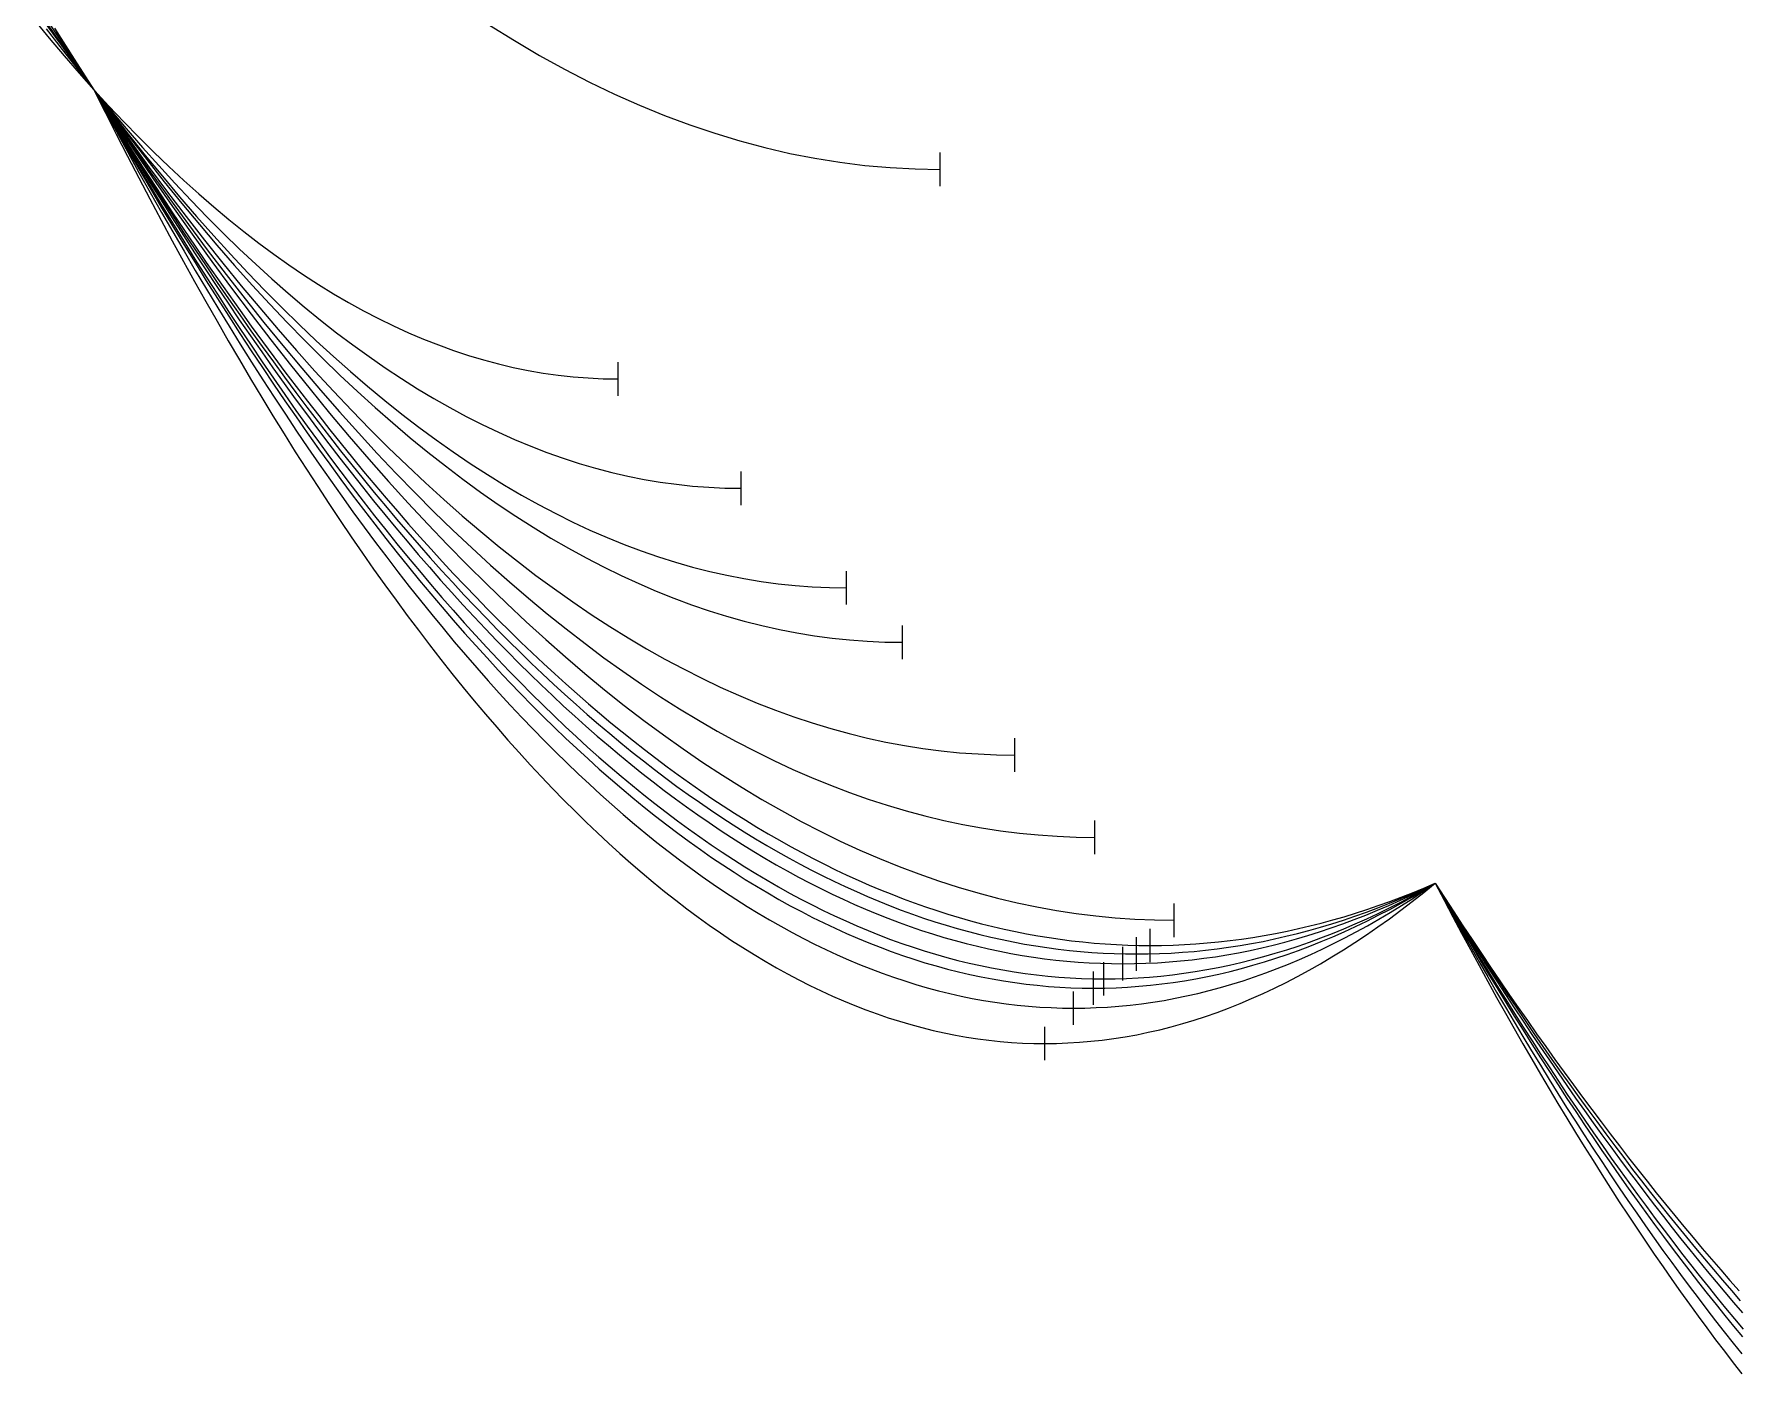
# Model space of a CAD drawing. Header units: metres. Extents: x -87 to 28195, y -4474 to 524.
# Drawn here: x 22257 to 22765, y -3766 to -3367 of the extents above; entities that cross this region are included whole.
import ezdxf

# ---------------------------------------------------------------- set-up
doc = ezdxf.new("R2010")
doc.units = ezdxf.units.M
for name, color, linetype in [('CATENARIES_-10_bare', 7, 'Continuous'), ('CATENARIES_-10_ICE', 7, 'Continuous'), ('CATENARIES_-19_bare', 7, 'Continuous'), ('CATENARIES_-19_HEAVY_ICE', 7, 'Continuous'), ('CATENARIES_0', 7, 'Continuous'), ('CATENARIES_0_ICE', 7, 'Continuous'), ('CATENARIES_50_theoretical', 7, 'Continuous')]:
    doc.layers.add(name, color=color, linetype=linetype)

msp = doc.modelspace()

# ---------------------------------------------------------------- linework, layer by layer
at = {"layer": 'CATENARIES_-10_bare'}
for p, q in [((22573.42, -3611.21), (22573.42, -3601.21)), ((22585.86, -3646), (22585.86, -3636))]:
    msp.add_line(p, q, dxfattribs=at)
for points in [[(22263.56, -3365.86, 0), (22269.24, -3374.61, 0), (22274.92, -3383.2, 0), (22280.55, -3391.55, 0), (22286.18, -3399.74, 0), (22291.82, -3407.77, 0), (22297.45, -3415.64, 0), (22303.08, -3423.35, 0), (22308.71, -3430.9, 0), (22314.35, -3438.29, 0), (22319.98, -3445.53, 0), (22325.61, -3452.6, 0), (22331.24, -3459.51, 0), (22336.87, -3466.26, 0), (22342.51, -3472.85, 0), (22348.14, -3479.28, 0), (22353.77, -3485.56, 0), (22359.4, -3491.67, 0), (22365.03, -3497.63, 0), (22370.67, -3503.42, 0), (22376.3, -3509.06, 0), (22381.93, -3514.53, 0), (22387.56, -3519.85, 0), (22393.2, -3525.01, 0), (22398.83, -3530.01, 0), (22404.46, -3534.85, 0), (22410.09, -3539.53, 0), (22415.72, -3544.05, 0), (22421.36, -3548.41, 0), (22426.99, -3552.62, 0), (22432.62, -3556.66, 0), (22438.25, -3560.55, 0), (22443.88, -3564.27, 0), (22449.52, -3567.84, 0), (22455.15, -3571.25, 0), (22460.78, -3574.5, 0), (22466.41, -3577.59, 0), (22472.05, -3580.53, 0), (22477.68, -3583.3, 0), (22483.31, -3585.92, 0), (22488.94, -3588.38, 0), (22494.57, -3590.67, 0), (22500.21, -3592.81, 0), (22505.84, -3594.8, 0), (22511.47, -3596.62, 0), (22517.1, -3598.28, 0), (22522.73, -3599.79, 0), (22528.37, -3601.14, 0), (22534, -3602.33, 0), (22539.63, -3603.36, 0), (22545.26, -3604.23, 0), (22550.9, -3604.94, 0), (22556.53, -3605.5, 0), (22562.16, -3605.89, 0), (22567.79, -3606.13, 0), (22573.42, -3606.21, 0)], [(22274.92, -3383.2, 0), (22278.26, -3388.73, 0), (22281.61, -3394.19, 0), (22284.95, -3399.6, 0), (22288.29, -3404.95, 0), (22291.64, -3410.23, 0), (22294.98, -3415.46, 0), (22298.32, -3420.62, 0), (22301.67, -3425.73, 0), (22305.01, -3430.77, 0), (22308.35, -3435.76, 0), (22311.7, -3440.68, 0), (22315.04, -3445.55, 0), (22318.39, -3450.35, 0), (22321.73, -3455.09, 0), (22325.07, -3459.78, 0), (22328.42, -3464.4, 0), (22331.76, -3468.97, 0), (22335.1, -3473.47, 0), (22338.45, -3477.92, 0), (22341.79, -3482.3, 0), (22345.13, -3486.62, 0), (22348.48, -3490.89, 0), (22351.82, -3495.09, 0), (22355.16, -3499.24, 0), (22358.51, -3503.32, 0), (22361.85, -3507.35, 0), (22365.19, -3511.31, 0), (22368.54, -3515.21, 0), (22371.88, -3519.06, 0), (22375.22, -3522.84, 0), (22378.57, -3526.57, 0), (22381.91, -3530.23, 0), (22385.25, -3533.84, 0), (22388.6, -3537.39, 0), (22391.94, -3540.87, 0), (22395.28, -3544.3, 0), (22398.63, -3547.66, 0), (22401.97, -3550.97, 0), (22405.32, -3554.22, 0), (22408.66, -3557.4, 0), (22412, -3560.53, 0), (22415.35, -3563.6, 0), (22418.69, -3566.61, 0), (22422.03, -3569.55, 0), (22425.38, -3572.44, 0), (22428.72, -3575.27, 0), (22432.06, -3578.04, 0), (22435.41, -3580.75, 0), (22438.75, -3583.4, 0), (22442.09, -3585.99, 0), (22445.44, -3588.52, 0), (22448.78, -3590.99, 0), (22452.12, -3593.4, 0), (22455.47, -3595.75, 0), (22458.81, -3598.04, 0), (22462.15, -3600.28, 0), (22465.5, -3602.45, 0), (22468.84, -3604.56, 0), (22472.18, -3606.61, 0), (22475.53, -3608.61, 0), (22478.87, -3610.54, 0), (22482.22, -3612.42, 0), (22485.56, -3614.23, 0), (22488.9, -3615.99, 0), (22492.25, -3617.68, 0), (22495.59, -3619.32, 0), (22498.93, -3620.9, 0), (22502.28, -3622.41, 0), (22505.62, -3623.87, 0), (22508.96, -3625.27, 0), (22512.31, -3626.61, 0), (22515.65, -3627.89, 0), (22518.99, -3629.11, 0), (22522.34, -3630.27, 0), (22525.68, -3631.37, 0), (22529.02, -3632.41, 0), (22532.37, -3633.39, 0), (22535.71, -3634.31, 0), (22539.05, -3635.17, 0), (22542.4, -3635.98, 0), (22545.74, -3636.72, 0), (22549.08, -3637.41, 0), (22552.43, -3638.03, 0), (22555.77, -3638.59, 0), (22559.11, -3639.1, 0), (22562.46, -3639.55, 0), (22565.8, -3639.93, 0), (22569.15, -3640.26, 0), (22572.49, -3640.53, 0), (22575.83, -3640.74, 0), (22579.18, -3640.88, 0), (22582.52, -3640.97, 0), (22585.86, -3641, 0), (22589.29, -3640.97, 0), (22592.71, -3640.88, 0), (22596.14, -3640.72, 0), (22599.56, -3640.5, 0), (22602.99, -3640.22, 0), (22606.41, -3639.88, 0), (22609.84, -3639.47, 0), (22613.26, -3639.01, 0), (22616.69, -3638.48, 0), (22620.12, -3637.88, 0), (22623.54, -3637.23, 0), (22626.97, -3636.51, 0), (22630.39, -3635.73, 0), (22633.82, -3634.89, 0), (22637.24, -3633.98, 0), (22640.67, -3633.01, 0), (22644.09, -3631.98, 0), (22647.52, -3630.89, 0), (22650.94, -3629.73, 0), (22654.37, -3628.52, 0), (22657.79, -3627.24, 0), (22661.22, -3625.89, 0), (22664.64, -3624.49, 0), (22668.07, -3623.02, 0), (22671.49, -3621.49, 0), (22674.92, -3619.9, 0)], [(22674.92, -3619.9, 0), (22677.6, -3624.16, 0), (22680.27, -3628.38, 0), (22682.95, -3632.56, 0), (22685.62, -3636.71, 0), (22688.3, -3640.82, 0), (22690.97, -3644.9, 0), (22693.65, -3648.94, 0), (22696.32, -3652.95, 0), (22699, -3656.91, 0), (22701.67, -3660.85, 0), (22704.35, -3664.74, 0), (22707.02, -3668.61, 0), (22709.7, -3672.43, 0), (22712.37, -3676.22, 0), (22715.05, -3679.97, 0), (22717.72, -3683.69, 0), (22720.4, -3687.37, 0), (22723.07, -3691.02, 0), (22725.75, -3694.63, 0), (22728.42, -3698.2, 0), (22731.1, -3701.74, 0), (22733.77, -3705.24, 0), (22736.45, -3708.71, 0), (22739.13, -3712.14, 0), (22741.8, -3715.53, 0), (22744.48, -3718.89, 0), (22747.15, -3722.21, 0), (22749.83, -3725.5, 0), (22752.5, -3728.75, 0), (22755.18, -3731.96, 0), (22757.85, -3735.14, 0), (22760.53, -3738.29, 0), (22763.2, -3741.39, 0), (22765.88, -3744.47, 0)]]:
    msp.add_polyline3d(points, dxfattribs=at)
at = {"layer": 'CATENARIES_-10_ICE'}
for p, q in [((22515.99, -3553.02), (22515.99, -3543.02)), ((22576.06, -3653.42), (22576.06, -3643.42))]:
    msp.add_line(p, q, dxfattribs=at)
for points in [[(22259.51, -3361.41, 0), (22264.65, -3368.83, 0), (22269.78, -3376.09, 0), (22274.92, -3383.2, 0), (22280.16, -3390.3, 0), (22285.4, -3397.24, 0), (22290.64, -3404.03, 0), (22295.88, -3410.65, 0), (22301.12, -3417.13, 0), (22306.36, -3423.44, 0), (22311.6, -3429.6, 0), (22316.85, -3435.6, 0), (22322.09, -3441.45, 0), (22327.33, -3447.13, 0), (22332.57, -3452.67, 0), (22337.81, -3458.04, 0), (22343.05, -3463.26, 0), (22348.29, -3468.32, 0), (22353.53, -3473.23, 0), (22358.77, -3477.98, 0), (22364.01, -3482.58, 0), (22369.25, -3487.02, 0), (22374.49, -3491.3, 0), (22379.73, -3495.42, 0), (22384.97, -3499.39, 0), (22390.21, -3503.21, 0), (22395.46, -3506.87, 0), (22400.7, -3510.37, 0), (22405.94, -3513.72, 0), (22411.18, -3516.91, 0), (22416.42, -3519.94, 0), (22421.66, -3522.82, 0), (22426.9, -3525.54, 0), (22432.14, -3528.11, 0), (22437.38, -3530.52, 0), (22442.62, -3532.78, 0), (22447.86, -3534.88, 0), (22453.1, -3536.82, 0), (22458.34, -3538.61, 0), (22463.58, -3540.25, 0), (22468.83, -3541.72, 0), (22474.07, -3543.05, 0), (22479.31, -3544.21, 0), (22484.55, -3545.22, 0), (22489.79, -3546.08, 0), (22495.03, -3546.78, 0), (22500.27, -3547.32, 0), (22505.51, -3547.71, 0), (22510.75, -3547.95, 0), (22515.99, -3548.02, 0)], [(22274.92, -3383.2, 0), (22278.27, -3389.08, 0), (22281.61, -3394.89, 0), (22284.96, -3400.63, 0), (22288.3, -3406.31, 0), (22291.65, -3411.92, 0), (22295, -3417.46, 0), (22298.34, -3422.94, 0), (22301.69, -3428.35, 0), (22305.03, -3433.7, 0), (22308.38, -3438.98, 0), (22311.73, -3444.19, 0), (22315.07, -3449.34, 0), (22318.42, -3454.42, 0), (22321.76, -3459.43, 0), (22325.11, -3464.38, 0), (22328.46, -3469.27, 0), (22331.8, -3474.08, 0), (22335.15, -3478.84, 0), (22338.49, -3483.52, 0), (22341.84, -3488.14, 0), (22345.19, -3492.69, 0), (22348.53, -3497.18, 0), (22351.88, -3501.6, 0), (22355.22, -3505.96, 0), (22358.57, -3510.25, 0), (22361.92, -3514.47, 0), (22365.26, -3518.63, 0), (22368.61, -3522.72, 0), (22371.95, -3526.75, 0), (22375.3, -3530.71, 0), (22378.65, -3534.61, 0), (22381.99, -3538.44, 0), (22385.34, -3542.2, 0), (22388.68, -3545.9, 0), (22392.03, -3549.53, 0), (22395.38, -3553.1, 0), (22398.72, -3556.6, 0), (22402.07, -3560.03, 0), (22405.41, -3563.4, 0), (22408.76, -3566.71, 0), (22412.11, -3569.94, 0), (22415.45, -3573.12, 0), (22418.8, -3576.22, 0), (22422.14, -3579.27, 0), (22425.49, -3582.24, 0), (22428.84, -3585.15, 0), (22432.18, -3588, 0), (22435.53, -3590.78, 0), (22438.87, -3593.49, 0), (22442.22, -3596.14, 0), (22445.57, -3598.72, 0), (22448.91, -3601.24, 0), (22452.26, -3603.69, 0), (22455.6, -3606.07, 0), (22458.95, -3608.4, 0), (22462.3, -3610.65, 0), (22465.64, -3612.84, 0), (22468.99, -3614.96, 0), (22472.33, -3617.02, 0), (22475.68, -3619.02, 0), (22479.03, -3620.94, 0), (22482.37, -3622.81, 0), (22485.72, -3624.6, 0), (22489.06, -3626.34, 0), (22492.41, -3628, 0), (22495.76, -3629.6, 0), (22499.1, -3631.14, 0), (22502.45, -3632.61, 0), (22505.79, -3634.01, 0), (22509.14, -3635.35, 0), (22512.49, -3636.63, 0), (22515.83, -3637.84, 0), (22519.18, -3638.98, 0), (22522.52, -3640.06, 0), (22525.87, -3641.07, 0), (22529.22, -3642.02, 0), (22532.56, -3642.9, 0), (22535.91, -3643.71, 0), (22539.25, -3644.47, 0), (22542.6, -3645.15, 0), (22545.95, -3645.77, 0), (22549.29, -3646.33, 0), (22552.64, -3646.82, 0), (22555.98, -3647.24, 0), (22559.33, -3647.6, 0), (22562.68, -3647.9, 0), (22566.02, -3648.12, 0), (22569.37, -3648.29, 0), (22572.71, -3648.39, 0), (22576.06, -3648.42, 0), (22579.47, -3648.38, 0), (22582.88, -3648.28, 0), (22586.29, -3648.11, 0), (22589.7, -3647.88, 0), (22593.1, -3647.57, 0), (22596.51, -3647.2, 0), (22599.92, -3646.76, 0), (22603.33, -3646.25, 0), (22606.74, -3645.67, 0), (22610.15, -3645.03, 0), (22613.56, -3644.32, 0), (22616.97, -3643.54, 0), (22620.38, -3642.69, 0), (22623.79, -3641.77, 0), (22627.19, -3640.79, 0), (22630.6, -3639.74, 0), (22634.01, -3638.62, 0), (22637.42, -3637.43, 0), (22640.83, -3636.18, 0), (22644.24, -3634.86, 0), (22647.65, -3633.47, 0), (22651.06, -3632.01, 0), (22654.47, -3630.48, 0), (22657.88, -3628.89, 0), (22661.28, -3627.23, 0), (22664.69, -3625.5, 0), (22668.1, -3623.7, 0), (22671.51, -3621.83, 0), (22674.92, -3619.9, 0)], [(22674.92, -3619.9, 0), (22677.54, -3624.38, 0), (22680.17, -3628.81, 0), (22682.79, -3633.21, 0), (22685.41, -3637.57, 0), (22688.04, -3641.88, 0), (22690.66, -3646.16, 0), (22693.28, -3650.4, 0), (22695.91, -3654.59, 0), (22698.53, -3658.75, 0), (22701.16, -3662.87, 0), (22703.78, -3666.95, 0), (22706.4, -3670.99, 0), (22709.03, -3674.99, 0), (22711.65, -3678.95, 0), (22714.27, -3682.87, 0), (22716.9, -3686.75, 0), (22719.52, -3690.59, 0), (22722.14, -3694.39, 0), (22724.77, -3698.15, 0), (22727.39, -3701.87, 0), (22730.01, -3705.55, 0), (22732.64, -3709.19, 0), (22735.26, -3712.79, 0), (22737.88, -3716.36, 0), (22740.51, -3719.88, 0), (22743.13, -3723.36, 0), (22745.76, -3726.81, 0), (22748.38, -3730.21, 0), (22751, -3733.58, 0), (22753.63, -3736.9, 0), (22756.25, -3740.19, 0), (22758.87, -3743.43, 0), (22761.5, -3746.64, 0), (22764.12, -3749.81, 0), (22766.74, -3752.94, 0)]]:
    msp.add_polyline3d(points, dxfattribs=at)
at = {"layer": 'CATENARIES_-19_bare'}
for p, q in [((22527.25, -3411.96), (22527.25, -3401.96)), ((22597.07, -3635.94), (22597.07, -3625.94)), ((22589.91, -3643.46), (22589.91, -3633.46))]:
    msp.add_line(p, q, dxfattribs=at)
for points in [[(22263.2, -3364.81, 0), (22269.06, -3374.09, 0), (22274.92, -3383.2, 0), (22280.78, -3392.14, 0), (22286.63, -3400.92, 0), (22292.49, -3409.54, 0), (22298.35, -3417.98, 0), (22304.21, -3426.27, 0), (22310.06, -3434.38, 0), (22315.92, -3442.34, 0), (22321.78, -3450.12, 0), (22327.63, -3457.75, 0), (22333.49, -3465.21, 0), (22339.35, -3472.5, 0), (22345.21, -3479.63, 0), (22351.06, -3486.59, 0), (22356.92, -3493.39, 0), (22362.78, -3500.03, 0), (22368.63, -3506.5, 0), (22374.49, -3512.8, 0), (22380.35, -3518.94, 0), (22386.21, -3524.92, 0), (22392.06, -3530.73, 0), (22397.92, -3536.38, 0), (22403.78, -3541.87, 0), (22409.64, -3547.19, 0), (22415.49, -3552.34, 0), (22421.35, -3557.34, 0), (22427.21, -3562.16, 0), (22433.06, -3566.83, 0), (22438.92, -3571.33, 0), (22444.78, -3575.66, 0), (22450.64, -3579.84, 0), (22456.49, -3583.84, 0), (22462.35, -3587.69, 0), (22468.21, -3591.37, 0), (22474.06, -3594.89, 0), (22479.92, -3598.24, 0), (22485.78, -3601.43, 0), (22491.64, -3604.45, 0), (22497.49, -3607.32, 0), (22503.35, -3610.01, 0), (22509.21, -3612.55, 0), (22515.06, -3614.92, 0), (22520.92, -3617.13, 0), (22526.78, -3619.17, 0), (22532.64, -3621.05, 0), (22538.49, -3622.77, 0), (22544.35, -3624.32, 0), (22550.21, -3625.71, 0), (22556.06, -3626.94, 0), (22561.92, -3628, 0), (22567.78, -3628.9, 0), (22573.64, -3629.63, 0), (22579.49, -3630.21, 0), (22585.35, -3630.62, 0), (22591.21, -3630.86, 0), (22597.07, -3630.94, 0)], [(22392.83, -3363.89, 0), (22400.29, -3368.54, 0), (22407.76, -3372.93, 0), (22415.23, -3377.05, 0), (22422.7, -3380.91, 0), (22430.17, -3384.5, 0), (22437.63, -3387.82, 0), (22445.1, -3390.88, 0), (22452.57, -3393.67, 0), (22460.04, -3396.19, 0), (22467.51, -3398.45, 0), (22474.98, -3400.45, 0), (22482.44, -3402.17, 0), (22489.91, -3403.64, 0), (22497.38, -3404.83, 0), (22504.85, -3405.76, 0), (22512.32, -3406.43, 0), (22519.79, -3406.82, 0), (22527.25, -3406.96, 0)], [(22274.92, -3383.2, 0), (22278.27, -3388.61, 0), (22281.62, -3393.97, 0), (22284.97, -3399.27, 0), (22288.32, -3404.5, 0), (22291.67, -3409.68, 0), (22295.03, -3414.81, 0), (22298.38, -3419.87, 0), (22301.73, -3424.87, 0), (22305.08, -3429.82, 0), (22308.43, -3434.71, 0), (22311.78, -3439.54, 0), (22315.13, -3444.31, 0), (22318.48, -3449.03, 0), (22321.83, -3453.68, 0), (22325.18, -3458.28, 0), (22328.54, -3462.82, 0), (22331.89, -3467.3, 0), (22335.24, -3471.72, 0), (22338.59, -3476.09, 0), (22341.94, -3480.39, 0), (22345.29, -3484.64, 0), (22348.64, -3488.83, 0), (22351.99, -3492.97, 0), (22355.34, -3497.04, 0), (22358.69, -3501.06, 0), (22362.04, -3505.02, 0), (22365.4, -3508.92, 0), (22368.75, -3512.76, 0), (22372.1, -3516.54, 0), (22375.45, -3520.27, 0), (22378.8, -3523.94, 0), (22382.15, -3527.55, 0), (22385.5, -3531.1, 0), (22388.85, -3534.59, 0), (22392.2, -3538.03, 0), (22395.55, -3541.41, 0), (22398.9, -3544.73, 0), (22402.26, -3547.99, 0), (22405.61, -3551.19, 0), (22408.96, -3554.34, 0), (22412.31, -3557.43, 0), (22415.66, -3560.46, 0), (22419.01, -3563.43, 0), (22422.36, -3566.35, 0), (22425.71, -3569.2, 0), (22429.06, -3572, 0), (22432.41, -3574.75, 0), (22435.77, -3577.43, 0), (22439.12, -3580.05, 0), (22442.47, -3582.62, 0), (22445.82, -3585.13, 0), (22449.17, -3587.59, 0), (22452.52, -3589.98, 0), (22455.87, -3592.32, 0), (22459.22, -3594.6, 0), (22462.57, -3596.82, 0), (22465.92, -3598.98, 0), (22469.27, -3601.09, 0), (22472.63, -3603.13, 0), (22475.98, -3605.12, 0), (22479.33, -3607.06, 0), (22482.68, -3608.93, 0), (22486.03, -3610.75, 0), (22489.38, -3612.51, 0), (22492.73, -3614.21, 0), (22496.08, -3615.85, 0), (22499.43, -3617.44, 0), (22502.78, -3618.97, 0), (22506.13, -3620.44, 0), (22509.49, -3621.85, 0), (22512.84, -3623.2, 0), (22516.19, -3624.5, 0), (22519.54, -3625.74, 0), (22522.89, -3626.92, 0), (22526.24, -3628.05, 0), (22529.59, -3629.12, 0), (22532.94, -3630.12, 0), (22536.29, -3631.08, 0), (22539.64, -3631.97, 0), (22543, -3632.81, 0), (22546.35, -3633.58, 0), (22549.7, -3634.3, 0), (22553.05, -3634.97, 0), (22556.4, -3635.57, 0), (22559.75, -3636.12, 0), (22563.1, -3636.61, 0), (22566.45, -3637.04, 0), (22569.8, -3637.42, 0), (22573.15, -3637.73, 0), (22576.5, -3637.99, 0), (22579.86, -3638.2, 0), (22583.21, -3638.34, 0), (22586.56, -3638.43, 0), (22589.91, -3638.46, 0), (22593.31, -3638.43, 0), (22596.71, -3638.34, 0), (22600.11, -3638.19, 0), (22603.51, -3637.98, 0), (22606.91, -3637.71, 0), (22610.31, -3637.39, 0), (22613.71, -3637, 0), (22617.11, -3636.56, 0), (22620.51, -3636.05, 0), (22623.91, -3635.49, 0), (22627.31, -3634.86, 0), (22630.71, -3634.18, 0), (22634.11, -3633.44, 0), (22637.51, -3632.64, 0), (22640.92, -3631.78, 0), (22644.32, -3630.86, 0), (22647.72, -3629.88, 0), (22651.12, -3628.84, 0), (22654.52, -3627.74, 0), (22657.92, -3626.58, 0), (22661.32, -3625.36, 0), (22664.72, -3624.09, 0), (22668.12, -3622.75, 0), (22671.52, -3621.35, 0), (22674.92, -3619.9, 0)], [(22674.92, -3619.9, 0), (22677.67, -3624.16, 0), (22680.41, -3628.38, 0), (22683.16, -3632.57, 0), (22685.9, -3636.72, 0), (22688.65, -3640.84, 0), (22691.39, -3644.92, 0), (22694.14, -3648.96, 0), (22696.88, -3652.97, 0), (22699.63, -3656.94, 0), (22702.38, -3660.88, 0), (22705.12, -3664.78, 0), (22707.87, -3668.64, 0), (22710.61, -3672.47, 0), (22713.36, -3676.26, 0), (22716.1, -3680.02, 0), (22718.85, -3683.74, 0), (22721.6, -3687.42, 0), (22724.34, -3691.07, 0), (22727.09, -3694.68, 0), (22729.83, -3698.26, 0), (22732.58, -3701.8, 0), (22735.32, -3705.31, 0), (22738.07, -3708.78, 0), (22740.81, -3712.21, 0), (22743.56, -3715.61, 0), (22746.31, -3718.97, 0), (22749.05, -3722.3, 0), (22751.8, -3725.59, 0), (22754.54, -3728.84, 0), (22757.29, -3732.06, 0), (22760.03, -3735.24, 0), (22762.78, -3738.39, 0), (22765.53, -3741.5, 0)]]:
    msp.add_polyline3d(points, dxfattribs=at)
at = {"layer": 'CATENARIES_-19_HEAVY_ICE'}
for p, q in [((22467.9, -3507.08), (22467.9, -3497.08)), ((22567.05, -3662.15), (22567.05, -3652.15))]:
    msp.add_line(p, q, dxfattribs=at)
for points in [[(22260.68, -3364.98, 0), (22265.43, -3371.2, 0), (22270.17, -3377.27, 0), (22274.92, -3383.2, 0), (22279.74, -3389.08, 0), (22284.57, -3394.8, 0), (22289.39, -3400.38, 0), (22294.22, -3405.81, 0), (22299.04, -3411.09, 0), (22303.87, -3416.22, 0), (22308.69, -3421.2, 0), (22313.52, -3426.03, 0), (22318.34, -3430.72, 0), (22323.17, -3435.25, 0), (22327.99, -3439.63, 0), (22332.82, -3443.87, 0), (22337.64, -3447.95, 0), (22342.46, -3451.89, 0), (22347.29, -3455.68, 0), (22352.11, -3459.32, 0), (22356.94, -3462.81, 0), (22361.76, -3466.15, 0), (22366.59, -3469.35, 0), (22371.41, -3472.39, 0), (22376.24, -3475.29, 0), (22381.06, -3478.03, 0), (22385.89, -3480.63, 0), (22390.71, -3483.08, 0), (22395.54, -3485.38, 0), (22400.36, -3487.54, 0), (22405.18, -3489.54, 0), (22410.01, -3491.4, 0), (22414.83, -3493.1, 0), (22419.66, -3494.66, 0), (22424.48, -3496.07, 0), (22429.31, -3497.33, 0), (22434.13, -3498.45, 0), (22438.96, -3499.41, 0), (22443.78, -3500.23, 0), (22448.61, -3500.9, 0), (22453.43, -3501.42, 0), (22458.26, -3501.79, 0), (22463.08, -3502.01, 0), (22467.9, -3502.08, 0)], [(22274.92, -3383.2, 0), (22278.28, -3389.48, 0), (22281.64, -3395.69, 0), (22284.99, -3401.82, 0), (22288.35, -3407.88, 0), (22291.71, -3413.86, 0), (22295.07, -3419.78, 0), (22298.43, -3425.62, 0), (22301.78, -3431.38, 0), (22305.14, -3437.07, 0), (22308.5, -3442.69, 0), (22311.86, -3448.24, 0), (22315.21, -3453.71, 0), (22318.57, -3459.11, 0), (22321.93, -3464.44, 0), (22325.29, -3469.7, 0), (22328.65, -3474.88, 0), (22332, -3479.98, 0), (22335.36, -3485.02, 0), (22338.72, -3489.98, 0), (22342.08, -3494.87, 0), (22345.44, -3499.69, 0), (22348.79, -3504.43, 0), (22352.15, -3509.1, 0), (22355.51, -3513.7, 0), (22358.87, -3518.22, 0), (22362.22, -3522.67, 0), (22365.58, -3527.05, 0), (22368.94, -3531.36, 0), (22372.3, -3535.59, 0), (22375.66, -3539.75, 0), (22379.01, -3543.84, 0), (22382.37, -3547.86, 0), (22385.73, -3551.8, 0), (22389.09, -3555.67, 0), (22392.45, -3559.47, 0), (22395.8, -3563.19, 0), (22399.16, -3566.85, 0), (22402.52, -3570.42, 0), (22405.88, -3573.93, 0), (22409.23, -3577.37, 0), (22412.59, -3580.73, 0), (22415.95, -3584.02, 0), (22419.31, -3587.23, 0), (22422.67, -3590.38, 0), (22426.02, -3593.45, 0), (22429.38, -3596.45, 0), (22432.74, -3599.38, 0), (22436.1, -3602.23, 0), (22439.46, -3605.01, 0), (22442.81, -3607.72, 0), (22446.17, -3610.36, 0), (22449.53, -3612.92, 0), (22452.89, -3615.42, 0), (22456.25, -3617.84, 0), (22459.6, -3620.18, 0), (22462.96, -3622.46, 0), (22466.32, -3624.66, 0), (22469.68, -3626.79, 0), (22473.03, -3628.85, 0), (22476.39, -3630.84, 0), (22479.75, -3632.75, 0), (22483.11, -3634.59, 0), (22486.47, -3636.36, 0), (22489.82, -3638.06, 0), (22493.18, -3639.68, 0), (22496.54, -3641.24, 0), (22499.9, -3642.72, 0), (22503.26, -3644.12, 0), (22506.61, -3645.46, 0), (22509.97, -3646.72, 0), (22513.33, -3647.91, 0), (22516.69, -3649.03, 0), (22520.04, -3650.08, 0), (22523.4, -3651.06, 0), (22526.76, -3651.96, 0), (22530.12, -3652.79, 0), (22533.48, -3653.55, 0), (22536.83, -3654.23, 0), (22540.19, -3654.84, 0), (22543.55, -3655.39, 0), (22546.91, -3655.86, 0), (22550.27, -3656.25, 0), (22553.62, -3656.58, 0), (22556.98, -3656.83, 0), (22560.34, -3657.01, 0), (22563.7, -3657.12, 0), (22567.05, -3657.15, 0), (22570.43, -3657.12, 0), (22573.8, -3657.01, 0), (22577.17, -3656.83, 0), (22580.54, -3656.57, 0), (22583.91, -3656.25, 0), (22587.28, -3655.85, 0), (22590.65, -3655.37, 0), (22594.02, -3654.83, 0), (22597.39, -3654.21, 0), (22600.76, -3653.52, 0), (22604.13, -3652.75, 0), (22607.5, -3651.92, 0), (22610.88, -3651.01, 0), (22614.25, -3650.03, 0), (22617.62, -3648.97, 0), (22620.99, -3647.84, 0), (22624.36, -3646.64, 0), (22627.73, -3645.37, 0), (22631.1, -3644.02, 0), (22634.47, -3642.61, 0), (22637.84, -3641.11, 0), (22641.21, -3639.55, 0), (22644.58, -3637.91, 0), (22647.95, -3636.2, 0), (22651.32, -3634.42, 0), (22654.7, -3632.56, 0), (22658.07, -3630.64, 0), (22661.44, -3628.63, 0), (22664.81, -3626.56, 0), (22668.18, -3624.41, 0), (22671.55, -3622.19, 0), (22674.92, -3619.9, 0)], [(22674.92, -3619.9, 0), (22677.53, -3624.67, 0), (22680.14, -3629.4, 0), (22682.75, -3634.08, 0), (22685.37, -3638.72, 0), (22687.98, -3643.31, 0), (22690.59, -3647.86, 0), (22693.2, -3652.36, 0), (22695.81, -3656.82, 0), (22698.42, -3661.24, 0), (22701.03, -3665.61, 0), (22703.65, -3669.93, 0), (22706.26, -3674.21, 0), (22708.87, -3678.44, 0), (22711.48, -3682.63, 0), (22714.09, -3686.78, 0), (22716.7, -3690.88, 0), (22719.32, -3694.94, 0), (22721.93, -3698.95, 0), (22724.54, -3702.91, 0), (22727.15, -3706.84, 0), (22729.76, -3710.71, 0), (22732.37, -3714.55, 0), (22734.98, -3718.33, 0), (22737.6, -3722.08, 0), (22740.21, -3725.78, 0), (22742.82, -3729.43, 0), (22745.43, -3733.04, 0), (22748.04, -3736.61, 0), (22750.65, -3740.13, 0), (22753.26, -3743.6, 0), (22755.88, -3747.03, 0), (22758.49, -3750.42, 0), (22761.1, -3753.76, 0), (22763.71, -3757.06, 0), (22766.32, -3760.31, 0)]]:
    msp.add_polyline3d(points, dxfattribs=at)
at = {"layer": 'CATENARIES_0'}
for p, q in [((22549.55, -3586.66), (22549.55, -3576.66)), ((22581.73, -3648.9), (22581.73, -3638.9))]:
    msp.add_line(p, q, dxfattribs=at)
for points in [[(22258.62, -3358.89, 0), (22264.05, -3367.15, 0), (22269.49, -3375.25, 0), (22274.92, -3383.2, 0), (22280.41, -3391.07, 0), (22285.91, -3398.78, 0), (22291.4, -3406.34, 0), (22296.89, -3413.73, 0), (22302.38, -3420.96, 0), (22307.88, -3428.03, 0), (22313.37, -3434.95, 0), (22318.86, -3441.7, 0), (22324.35, -3448.29, 0), (22329.85, -3454.73, 0), (22335.34, -3461, 0), (22340.83, -3467.11, 0), (22346.32, -3473.07, 0), (22351.82, -3478.86, 0), (22357.31, -3484.5, 0), (22362.8, -3489.98, 0), (22368.29, -3495.3, 0), (22373.79, -3500.45, 0), (22379.28, -3505.45, 0), (22384.77, -3510.29, 0), (22390.26, -3514.98, 0), (22395.76, -3519.5, 0), (22401.25, -3523.86, 0), (22406.74, -3528.06, 0), (22412.23, -3532.11, 0), (22417.73, -3536, 0), (22423.22, -3539.72, 0), (22428.71, -3543.29, 0), (22434.21, -3546.7, 0), (22439.7, -3549.95, 0), (22445.19, -3553.05, 0), (22450.68, -3555.98, 0), (22456.18, -3558.75, 0), (22461.67, -3561.37, 0), (22467.16, -3563.83, 0), (22472.65, -3566.13, 0), (22478.15, -3568.27, 0), (22483.64, -3570.25, 0), (22489.13, -3572.07, 0), (22494.62, -3573.74, 0), (22500.12, -3575.24, 0), (22505.61, -3576.59, 0), (22511.1, -3577.78, 0), (22516.59, -3578.81, 0), (22522.09, -3579.68, 0), (22527.58, -3580.39, 0), (22533.07, -3580.95, 0), (22538.56, -3581.34, 0), (22544.06, -3581.58, 0), (22549.55, -3581.66, 0)], [(22274.92, -3383.2, 0), (22278.25, -3388.85, 0), (22281.59, -3394.44, 0), (22284.92, -3399.96, 0), (22288.26, -3405.43, 0), (22291.59, -3410.83, 0), (22294.93, -3416.16, 0), (22298.26, -3421.44, 0), (22301.6, -3426.65, 0), (22304.93, -3431.81, 0), (22308.27, -3436.9, 0), (22311.6, -3441.92, 0), (22314.94, -3446.89, 0), (22318.27, -3451.79, 0), (22321.61, -3456.63, 0), (22324.94, -3461.41, 0), (22328.28, -3466.13, 0), (22331.61, -3470.78, 0), (22334.95, -3475.38, 0), (22338.28, -3479.91, 0), (22341.62, -3484.38, 0), (22344.95, -3488.78, 0), (22348.29, -3493.13, 0), (22351.62, -3497.41, 0), (22354.96, -3501.63, 0), (22358.29, -3505.79, 0), (22361.63, -3509.89, 0), (22364.96, -3513.92, 0), (22368.3, -3517.9, 0), (22371.63, -3521.81, 0), (22374.97, -3525.66, 0), (22378.3, -3529.44, 0), (22381.63, -3533.17, 0), (22384.97, -3536.83, 0), (22388.3, -3540.44, 0), (22391.64, -3543.98, 0), (22394.97, -3547.45, 0), (22398.31, -3550.87, 0), (22401.64, -3554.23, 0), (22404.98, -3557.52, 0), (22408.31, -3560.75, 0), (22411.65, -3563.92, 0), (22414.98, -3567.03, 0), (22418.32, -3570.08, 0), (22421.65, -3573.06, 0), (22424.99, -3575.98, 0), (22428.32, -3578.84, 0), (22431.66, -3581.64, 0), (22434.99, -3584.38, 0), (22438.33, -3587.06, 0), (22441.66, -3589.67, 0), (22445, -3592.22, 0), (22448.33, -3594.72, 0), (22451.67, -3597.15, 0), (22455, -3599.51, 0), (22458.34, -3601.82, 0), (22461.67, -3604.06, 0), (22465.01, -3606.25, 0), (22468.34, -3608.37, 0), (22471.68, -3610.43, 0), (22475.01, -3612.43, 0), (22478.35, -3614.37, 0), (22481.68, -3616.24, 0), (22485.02, -3618.05, 0), (22488.35, -3619.81, 0), (22491.68, -3621.5, 0), (22495.02, -3623.13, 0), (22498.35, -3624.69, 0), (22501.69, -3626.2, 0), (22505.02, -3627.65, 0), (22508.36, -3629.03, 0), (22511.69, -3630.35, 0), (22515.03, -3631.61, 0), (22518.36, -3632.81, 0), (22521.7, -3633.95, 0), (22525.03, -3635.02, 0), (22528.37, -3636.04, 0), (22531.7, -3636.99, 0), (22535.04, -3637.88, 0), (22538.37, -3638.71, 0), (22541.71, -3639.48, 0), (22545.04, -3640.18, 0), (22548.38, -3640.83, 0), (22551.71, -3641.41, 0), (22555.05, -3641.94, 0), (22558.38, -3642.4, 0), (22561.72, -3642.8, 0), (22565.05, -3643.13, 0), (22568.39, -3643.41, 0), (22571.72, -3643.63, 0), (22575.06, -3643.78, 0), (22578.39, -3643.87, 0), (22581.73, -3643.9, 0), (22585.18, -3643.87, 0), (22588.63, -3643.77, 0), (22592.08, -3643.61, 0), (22595.53, -3643.38, 0), (22598.98, -3643.08, 0), (22602.44, -3642.72, 0), (22605.89, -3642.29, 0), (22609.34, -3641.8, 0), (22612.79, -3641.24, 0), (22616.24, -3640.61, 0), (22619.69, -3639.92, 0), (22623.15, -3639.16, 0), (22626.6, -3638.34, 0), (22630.05, -3637.45, 0), (22633.5, -3636.5, 0), (22636.95, -3635.47, 0), (22640.4, -3634.39, 0), (22643.86, -3633.24, 0), (22647.31, -3632.02, 0), (22650.76, -3630.73, 0), (22654.21, -3629.38, 0), (22657.66, -3627.97, 0), (22661.11, -3626.49, 0), (22664.57, -3624.94, 0), (22668.02, -3623.32, 0), (22671.47, -3621.65, 0), (22674.92, -3619.9, 0)], [(22674.92, -3619.9, 0), (22677.54, -3624.18, 0), (22680.15, -3628.42, 0), (22682.77, -3632.63, 0), (22685.38, -3636.8, 0), (22688, -3640.93, 0), (22690.62, -3645.03, 0), (22693.23, -3649.09, 0), (22695.85, -3653.11, 0), (22698.46, -3657.1, 0), (22701.08, -3661.05, 0), (22703.69, -3664.97, 0), (22706.31, -3668.84, 0), (22708.93, -3672.69, 0), (22711.54, -3676.49, 0), (22714.16, -3680.26, 0), (22716.77, -3684, 0), (22719.39, -3687.69, 0), (22722.01, -3691.35, 0), (22724.62, -3694.98, 0), (22727.24, -3698.57, 0), (22729.85, -3702.12, 0), (22732.47, -3705.63, 0), (22735.09, -3709.11, 0), (22737.7, -3712.56, 0), (22740.32, -3715.96, 0), (22742.93, -3719.33, 0), (22745.55, -3722.67, 0), (22748.16, -3725.97, 0), (22750.78, -3729.23, 0), (22753.4, -3732.45, 0), (22756.01, -3735.64, 0), (22758.63, -3738.79, 0), (22761.24, -3741.91, 0), (22763.86, -3744.99, 0), (22766.48, -3748.04, 0)]]:
    msp.add_polyline3d(points, dxfattribs=at)
at = {"layer": 'CATENARIES_0_ICE'}
for p, q in [((22499.34, -3536.78), (22499.34, -3526.78)), ((22572.96, -3656.19), (22572.96, -3646.19))]:
    msp.add_line(p, q, dxfattribs=at)
for points in [[(22259.92, -3362.64, 0), (22264.92, -3369.64, 0), (22269.92, -3376.5, 0), (22274.92, -3383.2, 0), (22280.02, -3389.89, 0), (22285.12, -3396.42, 0), (22290.22, -3402.79, 0), (22295.32, -3409.02, 0), (22300.42, -3415.09, 0), (22305.52, -3421, 0), (22310.62, -3426.76, 0), (22315.72, -3432.36, 0), (22320.82, -3437.82, 0), (22325.92, -3443.11, 0), (22331.02, -3448.26, 0), (22336.13, -3453.25, 0), (22341.23, -3458.08, 0), (22346.33, -3462.76, 0), (22351.43, -3467.29, 0), (22356.53, -3471.66, 0), (22361.63, -3475.88, 0), (22366.73, -3479.95, 0), (22371.83, -3483.86, 0), (22376.93, -3487.62, 0), (22382.03, -3491.22, 0), (22387.13, -3494.67, 0), (22392.23, -3497.97, 0), (22397.33, -3501.12, 0), (22402.43, -3504.11, 0), (22407.53, -3506.94, 0), (22412.63, -3509.63, 0), (22417.73, -3512.16, 0), (22422.83, -3514.53, 0), (22427.93, -3516.76, 0), (22433.03, -3518.83, 0), (22438.13, -3520.74, 0), (22443.23, -3522.5, 0), (22448.33, -3524.11, 0), (22453.44, -3525.57, 0), (22458.54, -3526.87, 0), (22463.64, -3528.02, 0), (22468.74, -3529.02, 0), (22473.84, -3529.86, 0), (22478.94, -3530.55, 0), (22484.04, -3531.09, 0), (22489.14, -3531.47, 0), (22494.24, -3531.7, 0), (22499.34, -3531.78, 0)], [(22274.92, -3383.2, 0), (22278.27, -3389.2, 0), (22281.62, -3395.14, 0), (22284.97, -3401.01, 0), (22288.32, -3406.81, 0), (22291.66, -3412.54, 0), (22295.01, -3418.2, 0), (22298.36, -3423.79, 0), (22301.71, -3429.31, 0), (22305.06, -3434.77, 0), (22308.41, -3440.16, 0), (22311.76, -3445.48, 0), (22315.11, -3450.73, 0), (22318.45, -3455.91, 0), (22321.8, -3461.03, 0), (22325.15, -3466.07, 0), (22328.5, -3471.05, 0), (22331.85, -3475.96, 0), (22335.2, -3480.8, 0), (22338.55, -3485.58, 0), (22341.9, -3490.28, 0), (22345.24, -3494.92, 0), (22348.59, -3499.49, 0), (22351.94, -3503.99, 0), (22355.29, -3508.42, 0), (22358.64, -3512.79, 0), (22361.99, -3517.09, 0), (22365.34, -3521.32, 0), (22368.69, -3525.48, 0), (22372.03, -3529.57, 0), (22375.38, -3533.59, 0), (22378.73, -3537.55, 0), (22382.08, -3541.44, 0), (22385.43, -3545.26, 0), (22388.78, -3549.01, 0), (22392.13, -3552.7, 0), (22395.48, -3556.32, 0), (22398.82, -3559.87, 0), (22402.17, -3563.35, 0), (22405.52, -3566.76, 0), (22408.87, -3570.11, 0), (22412.22, -3573.39, 0), (22415.57, -3576.6, 0), (22418.92, -3579.74, 0), (22422.27, -3582.81, 0), (22425.61, -3585.82, 0), (22428.96, -3588.76, 0), (22432.31, -3591.63, 0), (22435.66, -3594.44, 0), (22439.01, -3597.17, 0), (22442.36, -3599.84, 0), (22445.71, -3602.44, 0), (22449.06, -3604.97, 0), (22452.4, -3607.44, 0), (22455.75, -3609.84, 0), (22459.1, -3612.17, 0), (22462.45, -3614.43, 0), (22465.8, -3616.63, 0), (22469.15, -3618.75, 0), (22472.5, -3620.81, 0), (22475.85, -3622.8, 0), (22479.19, -3624.73, 0), (22482.54, -3626.59, 0), (22485.89, -3628.37, 0), (22489.24, -3630.1, 0), (22492.59, -3631.75, 0), (22495.94, -3633.34, 0), (22499.29, -3634.86, 0), (22502.64, -3636.31, 0), (22505.99, -3637.69, 0), (22509.33, -3639.01, 0), (22512.68, -3640.26, 0), (22516.03, -3641.44, 0), (22519.38, -3642.55, 0), (22522.73, -3643.6, 0), (22526.08, -3644.58, 0), (22529.43, -3645.49, 0), (22532.78, -3646.33, 0), (22536.12, -3647.11, 0), (22539.47, -3647.81, 0), (22542.82, -3648.46, 0), (22546.17, -3649.03, 0), (22549.52, -3649.54, 0), (22552.87, -3649.97, 0), (22556.22, -3650.35, 0), (22559.57, -3650.65, 0), (22562.91, -3650.89, 0), (22566.26, -3651.05, 0), (22569.61, -3651.16, 0), (22572.96, -3651.19, 0), (22576.36, -3651.15, 0), (22579.76, -3651.05, 0), (22583.16, -3650.88, 0), (22586.56, -3650.63, 0), (22589.95, -3650.32, 0), (22593.35, -3649.94, 0), (22596.75, -3649.49, 0), (22600.15, -3648.96, 0), (22603.55, -3648.37, 0), (22606.95, -3647.71, 0), (22610.35, -3646.98, 0), (22613.74, -3646.18, 0), (22617.14, -3645.32, 0), (22620.54, -3644.38, 0), (22623.94, -3643.37, 0), (22627.34, -3642.29, 0), (22630.74, -3641.14, 0), (22634.14, -3639.93, 0), (22637.53, -3638.64, 0), (22640.93, -3637.29, 0), (22644.33, -3635.86, 0), (22647.73, -3634.37, 0), (22651.13, -3632.8, 0), (22654.53, -3631.17, 0), (22657.93, -3629.46, 0), (22661.33, -3627.69, 0), (22664.72, -3625.85, 0), (22668.12, -3623.93, 0), (22671.52, -3621.95, 0), (22674.92, -3619.9, 0)], [(22674.92, -3619.9, 0), (22677.54, -3624.47, 0), (22680.15, -3628.99, 0), (22682.77, -3633.48, 0), (22685.39, -3637.92, 0), (22688, -3642.32, 0), (22690.62, -3646.68, 0), (22693.24, -3651, 0), (22695.85, -3655.28, 0), (22698.47, -3659.52, 0), (22701.09, -3663.71, 0), (22703.7, -3667.87, 0), (22706.32, -3671.98, 0), (22708.94, -3676.05, 0), (22711.55, -3680.08, 0), (22714.17, -3684.07, 0), (22716.78, -3688.02, 0), (22719.4, -3691.93, 0), (22722.02, -3695.79, 0), (22724.63, -3699.62, 0), (22727.25, -3703.4, 0), (22729.87, -3707.14, 0), (22732.48, -3710.84, 0), (22735.1, -3714.5, 0), (22737.72, -3718.12, 0), (22740.33, -3721.7, 0), (22742.95, -3725.24, 0), (22745.57, -3728.73, 0), (22748.18, -3732.18, 0), (22750.8, -3735.6, 0), (22753.42, -3738.97, 0), (22756.03, -3742.3, 0), (22758.65, -3745.59, 0), (22761.27, -3748.84, 0), (22763.88, -3752.05, 0), (22766.5, -3755.21, 0)]]:
    msp.add_polyline3d(points, dxfattribs=at)
at = {"layer": 'CATENARIES_50_theoretical'}
for p, q in [((22431.25, -3474.46), (22431.25, -3464.46)), ((22558.5, -3672.72), (22558.5, -3662.72))]:
    msp.add_line(p, q, dxfattribs=at)
for points in [[(22257.06, -3362.34, 0), (22261.53, -3367.77, 0), (22265.99, -3373.05, 0), (22270.46, -3378.2, 0), (22274.92, -3383.2, 0), (22279.39, -3388.06, 0), (22283.85, -3392.79, 0), (22288.32, -3397.37, 0), (22292.79, -3401.8, 0), (22297.25, -3406.1, 0), (22301.72, -3410.26, 0), (22306.19, -3414.27, 0), (22310.65, -3418.15, 0), (22315.12, -3421.88, 0), (22319.59, -3425.47, 0), (22324.05, -3428.92, 0), (22328.52, -3432.23, 0), (22332.99, -3435.4, 0), (22337.45, -3438.43, 0), (22341.92, -3441.31, 0), (22346.38, -3444.06, 0), (22350.85, -3446.66, 0), (22355.32, -3449.13, 0), (22359.78, -3451.45, 0), (22364.25, -3453.63, 0), (22368.72, -3455.67, 0), (22373.18, -3457.57, 0), (22377.65, -3459.33, 0), (22382.12, -3460.95, 0), (22386.58, -3462.43, 0), (22391.05, -3463.76, 0), (22395.52, -3464.96, 0), (22399.98, -3466.01, 0), (22404.45, -3466.93, 0), (22408.92, -3467.7, 0), (22413.38, -3468.34, 0), (22417.85, -3468.83, 0), (22422.32, -3469.18, 0), (22426.78, -3469.39, 0), (22431.25, -3469.46, 0)], [(22274.92, -3383.2, 0), (22278.26, -3389.88, 0), (22281.59, -3396.47, 0), (22284.93, -3402.99, 0), (22288.27, -3409.43, 0), (22291.6, -3415.78, 0), (22294.94, -3422.06, 0), (22298.27, -3428.26, 0), (22301.61, -3434.38, 0), (22304.95, -3440.41, 0), (22308.28, -3446.37, 0), (22311.62, -3452.25, 0), (22314.96, -3458.05, 0), (22318.29, -3463.77, 0), (22321.63, -3469.4, 0), (22324.96, -3474.96, 0), (22328.3, -3480.44, 0), (22331.64, -3485.84, 0), (22334.97, -3491.16, 0), (22338.31, -3496.41, 0), (22341.65, -3501.57, 0), (22344.98, -3506.65, 0), (22348.32, -3511.65, 0), (22351.65, -3516.58, 0), (22354.99, -3521.42, 0), (22358.33, -3526.19, 0), (22361.66, -3530.87, 0), (22365, -3535.48, 0), (22368.34, -3540.01, 0), (22371.67, -3544.45, 0), (22375.01, -3548.82, 0), (22378.34, -3553.11, 0), (22381.68, -3557.32, 0), (22385.02, -3561.46, 0), (22388.35, -3565.51, 0), (22391.69, -3569.48, 0), (22395.03, -3573.38, 0), (22398.36, -3577.19, 0), (22401.7, -3580.93, 0), (22405.03, -3584.58, 0), (22408.37, -3588.16, 0), (22411.71, -3591.66, 0), (22415.04, -3595.08, 0), (22418.38, -3598.43, 0), (22421.72, -3601.69, 0), (22425.05, -3604.87, 0), (22428.39, -3607.98, 0), (22431.73, -3611, 0), (22435.06, -3613.95, 0), (22438.4, -3616.82, 0), (22441.73, -3619.61, 0), (22445.07, -3622.32, 0), (22448.41, -3624.95, 0), (22451.74, -3627.51, 0), (22455.08, -3629.98, 0), (22458.42, -3632.38, 0), (22461.75, -3634.69, 0), (22465.09, -3636.93, 0), (22468.42, -3639.09, 0), (22471.76, -3641.18, 0), (22475.1, -3643.18, 0), (22478.43, -3645.1, 0), (22481.77, -3646.95, 0), (22485.11, -3648.71, 0), (22488.44, -3650.4, 0), (22491.78, -3652.01, 0), (22495.11, -3653.54, 0), (22498.45, -3655, 0), (22501.79, -3656.37, 0), (22505.12, -3657.67, 0), (22508.46, -3658.88, 0), (22511.8, -3660.02, 0), (22515.13, -3661.08, 0), (22518.47, -3662.06, 0), (22521.8, -3662.97, 0), (22525.14, -3663.79, 0), (22528.48, -3664.54, 0), (22531.81, -3665.2, 0), (22535.15, -3665.79, 0), (22538.49, -3666.3, 0), (22541.82, -3666.73, 0), (22545.16, -3667.09, 0), (22548.49, -3667.36, 0), (22551.83, -3667.56, 0), (22555.17, -3667.68, 0), (22558.5, -3667.72, 0), (22561.93, -3667.67, 0), (22565.35, -3667.55, 0), (22568.78, -3667.34, 0), (22572.2, -3667.05, 0), (22575.62, -3666.68, 0), (22579.05, -3666.23, 0), (22582.47, -3665.69, 0), (22585.9, -3665.07, 0), (22589.32, -3664.37, 0), (22592.74, -3663.58, 0), (22596.17, -3662.71, 0), (22599.59, -3661.76, 0), (22603.02, -3660.73, 0), (22606.44, -3659.61, 0), (22609.86, -3658.41, 0), (22613.29, -3657.13, 0), (22616.71, -3655.77, 0), (22620.14, -3654.32, 0), (22623.56, -3652.79, 0), (22626.98, -3651.18, 0), (22630.41, -3649.48, 0), (22633.83, -3647.7, 0), (22637.26, -3645.84, 0), (22640.68, -3643.9, 0), (22644.1, -3641.87, 0), (22647.53, -3639.76, 0), (22650.95, -3637.57, 0), (22654.38, -3635.29, 0), (22657.8, -3632.93, 0), (22661.22, -3630.49, 0), (22664.65, -3627.97, 0), (22668.07, -3625.36, 0), (22671.5, -3622.67, 0), (22674.92, -3619.9, 0)], [(22674.92, -3619.9, 0), (22677.53, -3624.91, 0), (22680.15, -3629.88, 0), (22682.76, -3634.79, 0), (22685.37, -3639.66, 0), (22687.98, -3644.47, 0), (22690.6, -3649.24, 0), (22693.21, -3653.96, 0), (22695.82, -3658.63, 0), (22698.43, -3663.25, 0), (22701.05, -3667.82, 0), (22703.66, -3672.34, 0), (22706.27, -3676.82, 0), (22708.88, -3681.24, 0), (22711.5, -3685.62, 0), (22714.11, -3689.95, 0), (22716.72, -3694.22, 0), (22719.33, -3698.45, 0), (22721.95, -3702.64, 0), (22724.56, -3706.77, 0), (22727.17, -3710.85, 0), (22729.78, -3714.89, 0), (22732.4, -3718.87, 0), (22735.01, -3722.81, 0), (22737.62, -3726.7, 0), (22740.23, -3730.54, 0), (22742.85, -3734.33, 0), (22745.46, -3738.08, 0), (22748.07, -3741.77, 0), (22750.68, -3745.42, 0), (22753.3, -3749.01, 0), (22755.91, -3752.56, 0), (22758.52, -3756.06, 0), (22761.13, -3759.51, 0), (22763.75, -3762.92, 0), (22766.36, -3766.27, 0)]]:
    msp.add_polyline3d(points, dxfattribs=at)

doc.saveas('drawing.dxf')
